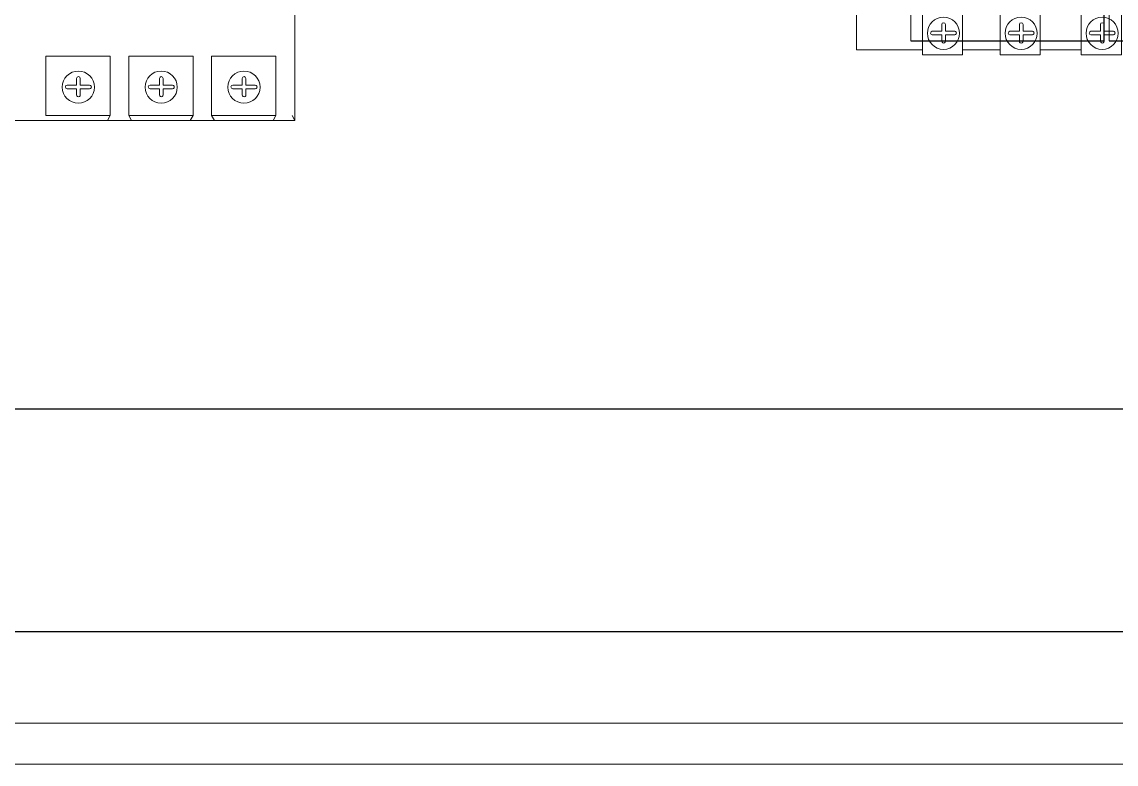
# Model space of a CAD drawing. Extents: x -21176 to 41123, y 80777 to 162275.
# Drawn here: x -17962.5 to -17758.5, y 81814.2 to 81952.5 of the extents above; entities that cross this region are included whole.
import ezdxf

# ---------------------------------------------------------------- set-up
doc = ezdxf.new("R2010")
doc.units = 0
doc.header["$MEASUREMENT"] = 0
doc.layers.add('细实线层', color=7, linetype='Continuous')

msp = doc.modelspace()

# ---------------------------------------------------------------- linework, layer by layer
at = {"color": 0, "lineweight": -2}
for p, q in [((-17760.718, 82033.398), (-17760.718, 81948.968)), ((-17199.515, 81880.32), (-18129.515, 81880.32)), ((-17199.515, 81838.819), (-18129.515, 81838.819))]:
    msp.add_line(p, q, dxfattribs=at)
at = {"color": 0, "linetype": 'Continuous'}
for p, q in [((-17796.718, 81948.968), (-17760.718, 81948.968)), ((-17759.718, 81948.968), (-17723.718, 81948.968))]:
    msp.add_line(p, q, dxfattribs=at)
at = {"lineweight": 0}
for p, q in [((-17957.984, 81935.043), (-17945.984, 81935.043)), ((-17945.984, 81935.043), (-17946.52, 81934.118)), ((-17942.53, 81935.043), (-17930.53, 81935.043)), ((-17941.996, 81934.116), (-17942.53, 81935.043)), ((-17930.53, 81935.043), (-17931.067, 81934.118)), ((-17927.101, 81935.043), (-17915.101, 81935.043)), ((-17926.567, 81934.116), (-17927.101, 81935.043)), ((-17915.101, 81935.043), (-17915.637, 81934.118)), ((-17911.56, 81934.116), (-17912.094, 81935.043))]:
    msp.add_line(p, q, dxfattribs=at)
for points in [[(-18173.91, 82621.825), (-17243.91, 82621.825), (-17243.91, 81821.825), (-18173.91, 81821.825)], [(-18201.046, 82614.195), (-17271.046, 82614.195), (-17271.046, 81814.195), (-18201.046, 81814.195)], [(-17911.56, 82022.116), (-17911.56, 81934.116), (-18010.56, 81934.116), (-18010.56, 82022.116)], [(-17794.529, 81954.738), (-17787.059, 81954.738), (-17787.059, 81946.376), (-17794.529, 81946.376)], [(-17780.054, 81954.738), (-17772.585, 81954.738), (-17772.585, 81946.376), (-17780.054, 81946.376)], [(-17764.947, 81954.738), (-17757.477, 81954.738), (-17757.477, 81946.376), (-17764.947, 81946.376)]]:
    msp.add_lwpolyline(points, close=True, dxfattribs=at)
for points in [[(-17796.848, 82017.315), (-17806.862, 82017.315), (-17806.862, 81947.315), (-17794.529, 81947.315)], [(-17790.952, 81950.742), (-17790.952, 81952.005)], [(-17790.284, 81952.005), (-17790.28, 81952.005), (-17790.28, 81950.742)], [(-17776.477, 81950.742), (-17776.477, 81952.005)], [(-17775.81, 81952.005), (-17775.806, 81952.005), (-17775.806, 81950.742)], [(-17761.37, 81950.742), (-17761.37, 81952.005)], [(-17760.702, 81952.005), (-17760.698, 81952.005), (-17760.698, 81950.742)], [(-17792.72, 81950.742), (-17790.952, 81950.742)], [(-17790.952, 81950.072), (-17792.72, 81950.074)], [(-17790.948, 81948.887), (-17790.952, 81948.887), (-17790.952, 81950.072)], [(-17790.28, 81950.742), (-17788.539, 81950.742), (-17788.539, 81950.738)], [(-17788.539, 81950.07), (-17790.28, 81950.072)], [(-17790.28, 81950.072), (-17790.28, 81948.887)], [(-17778.246, 81950.742), (-17776.477, 81950.742)], [(-17776.477, 81950.072), (-17778.246, 81950.074)], [(-17776.473, 81948.887), (-17776.477, 81948.887), (-17776.477, 81950.072)], [(-17775.806, 81950.742), (-17774.065, 81950.742), (-17774.065, 81950.738)], [(-17774.065, 81950.07), (-17775.806, 81950.072)], [(-17775.806, 81950.072), (-17775.806, 81948.887)], [(-17763.138, 81950.742), (-17761.37, 81950.742)], [(-17761.37, 81950.072), (-17763.138, 81950.074)], [(-17761.366, 81948.887), (-17761.37, 81948.887), (-17761.37, 81950.072)], [(-17760.698, 81950.742), (-17758.957, 81950.742), (-17758.957, 81950.738)], [(-17758.957, 81950.07), (-17760.698, 81950.072)], [(-17760.698, 81950.072), (-17760.698, 81948.887)], [(-17787.059, 81947.315), (-17780.054, 81947.315)], [(-17772.585, 81947.315), (-17764.947, 81947.315)], [(-17957.984, 81935.043), (-17957.984, 81946.116), (-17945.984, 81946.116), (-17945.984, 81935.043)], [(-17942.53, 81935.043), (-17942.53, 81946.116), (-17930.53, 81946.116), (-17930.53, 81935.043)], [(-17927.101, 81935.043), (-17927.101, 81946.116), (-17915.101, 81946.116), (-17915.101, 81935.043)], [(-17952.249, 81940.707), (-17952.249, 81941.97)], [(-17951.582, 81941.97), (-17951.578, 81941.97), (-17951.578, 81940.707)], [(-17936.796, 81940.707), (-17936.796, 81941.97)], [(-17936.128, 81941.97), (-17936.124, 81941.97), (-17936.124, 81940.707)], [(-17921.367, 81940.707), (-17921.367, 81941.97)], [(-17920.699, 81941.97), (-17920.695, 81941.97), (-17920.695, 81940.707)], [(-17954.018, 81940.707), (-17952.249, 81940.707)], [(-17952.249, 81940.038), (-17954.018, 81940.039)], [(-17952.245, 81938.853), (-17952.249, 81938.853), (-17952.249, 81940.038)], [(-17951.578, 81940.707), (-17949.837, 81940.707), (-17949.837, 81940.703)], [(-17949.837, 81940.035), (-17951.578, 81940.037)], [(-17951.578, 81940.037), (-17951.578, 81938.853)], [(-17938.565, 81940.707), (-17936.796, 81940.707)], [(-17936.796, 81940.038), (-17938.565, 81940.039)], [(-17936.792, 81938.853), (-17936.796, 81938.853), (-17936.796, 81940.038)], [(-17936.124, 81940.707), (-17934.384, 81940.707), (-17934.384, 81940.703)], [(-17934.384, 81940.035), (-17936.124, 81940.037)], [(-17936.124, 81940.037), (-17936.124, 81938.853)], [(-17923.135, 81940.707), (-17921.367, 81940.707)], [(-17921.367, 81940.038), (-17923.135, 81940.039)], [(-17921.363, 81938.853), (-17921.367, 81938.853), (-17921.367, 81940.038)], [(-17920.695, 81940.707), (-17918.954, 81940.707), (-17918.954, 81940.703)], [(-17918.954, 81940.035), (-17920.695, 81940.037)], [(-17920.695, 81940.037), (-17920.695, 81938.853)], [(-17946.521, 81934.116), (-17957.449, 81934.116)], [(-17931.068, 81934.116), (-17941.996, 81934.116)], [(-17915.638, 81934.116), (-17926.567, 81934.116)]]:
    msp.add_lwpolyline(points, dxfattribs=at)
for centre in [(-17790.634, 81950.371), (-17776.159, 81950.371), (-17761.052, 81950.371), (-17951.932, 81940.336), (-17936.478, 81940.336), (-17921.049, 81940.336)]:
    msp.add_circle(centre, 3, dxfattribs=at)
for centre, radius, start, end in [((-17790.618, 81952.005), 0.334, 0, 180), ((-17776.143, 81952.005), 0.334, 0, 180), ((-17761.036, 81952.005), 0.334, 0, 180), ((-17792.72, 81950.408), 0.334, 90, 270), ((-17788.539, 81950.404), 0.334, 269.89106, 90), ((-17778.246, 81950.408), 0.334, 90, 270), ((-17774.065, 81950.404), 0.334, 269.89106, 90), ((-17763.138, 81950.408), 0.334, 90, 270), ((-17758.957, 81950.404), 0.334, 269.89106, 90), ((-17790.634, 81950.371), 1.5, 257.76427, 257.93591), ((-17790.614, 81948.887), 0.334, 177.13099, 4.40977), ((-17790.634, 81950.371), 1.5, 283.60485, 283.64369), ((-17776.159, 81950.371), 1.5, 257.76427, 257.93591), ((-17776.139, 81948.887), 0.334, 177.13099, 4.40977), ((-17776.159, 81950.371), 1.5, 283.60485, 283.64369), ((-17761.052, 81950.371), 1.5, 257.76427, 257.93591), ((-17761.032, 81948.887), 0.334, 177.13099, 4.40977), ((-17761.052, 81950.371), 1.5, 283.60485, 283.64369), ((-17951.916, 81941.97), 0.334, 0, 180), ((-17936.462, 81941.97), 0.334, 0, 180), ((-17921.033, 81941.97), 0.334, 0, 180), ((-17954.018, 81940.373), 0.334, 90, 270), ((-17949.837, 81940.369), 0.334, 269.89106, 90), ((-17938.565, 81940.373), 0.334, 90, 270), ((-17934.384, 81940.369), 0.334, 269.89106, 90), ((-17923.135, 81940.373), 0.334, 90, 270), ((-17918.954, 81940.369), 0.334, 269.89106, 90), ((-17951.932, 81940.336), 1.5, 257.76427, 257.93591), ((-17951.912, 81938.853), 0.334, 177.13099, 4.40977), ((-17951.932, 81940.336), 1.5, 283.60485, 283.64369), ((-17936.478, 81940.336), 1.5, 257.76427, 257.93591), ((-17936.458, 81938.853), 0.334, 177.13099, 4.40977), ((-17936.478, 81940.336), 1.5, 283.60485, 283.64369), ((-17921.049, 81940.336), 1.5, 257.76427, 257.93591), ((-17921.029, 81938.853), 0.334, 177.13099, 4.40977), ((-17921.049, 81940.336), 1.5, 283.60485, 283.64369)]:
    msp.add_arc(centre, radius, start, end, dxfattribs=at)
at = {"layer": '细实线层', "lineweight": 0}
for p, q in [((-17796.718, 82033.398), (-17796.718, 81948.968)), ((-17759.718, 82033.398), (-17759.718, 81948.968))]:
    msp.add_line(p, q, dxfattribs=at)

doc.saveas('drawing.dxf')
